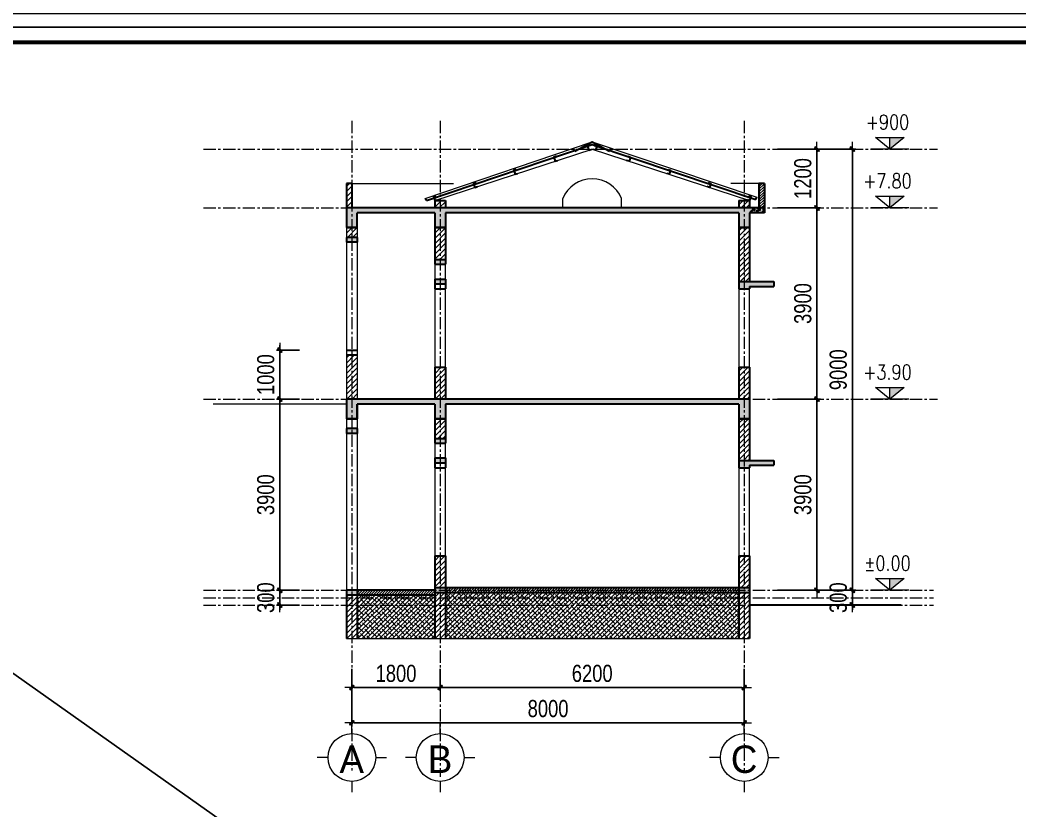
# Model space of a CAD drawing. Header units: millimetres. Extents: x 5243337 to 5938936, y 490824 to 785930.
# Drawn here: x 5804558 to 5824927, y 579497 to 595613 of the extents above; entities that cross this region are included whole.
import ezdxf
from ezdxf.enums import TextEntityAlignment as Align

# ---------------------------------------------------------------- set-up
doc = ezdxf.new("R2010")
doc.units = ezdxf.units.MM
doc.header["$MEASUREMENT"] = 0
doc.header["$PDMODE"] = 32
doc.linetypes.add('CENTER', pattern=[2, 1.25, -0.25, 0.25, -0.25])
doc.layers.get('0').update_dxf_attribs({"lineweight": 0})
doc.layers.get('Defpoints').update_dxf_attribs({"lineweight": 0})
for name, color, linetype, lineweight in [('cat2', 22, 'Continuous', 30), ('dim', 144, 'Continuous', 13), ('hatch1', 136, 'Continuous', 9), ('Khungten_LCDI', 7, 'Continuous', 25), ('LC Dim', 8, 'Continuous', 18), ('LC ISO', 153, 'Continuous', 13), ('LC Net dam 1', 30, 'Continuous', 30), ('LC Net manh', 9, 'Continuous', 5), ('LC Net thay', 7, 'Continuous', 25), ('LC Text1', 3, 'Continuous', 20), ('LC Text2', 7, 'Continuous', 25), ('manh1', 67, 'Continuous', 13), ('text', 1, 'Continuous', 20), ('thay1', 63, 'Continuous', 18), ('truc', 76, 'CENTER', 9)]:
    doc.layers.add(name, color=color, linetype=linetype, lineweight=lineweight)
doc.layers.add('KCS_Plotter', color=11, linetype='Continuous', plot=False)
doc.layers.add('KICHTHUOC', color=9, linetype='Continuous')
doc.styles.add('EG Hai', font='VHAVANB.TTF')
doc.styles.add('HOATBIF', font='hoatbif.shx', dxfattribs={"width": 0.8})
doc.styles.add('Khungten', font='VHAVAN.TTF', dxfattribs={"width": 0.9, "height": 5000})
doc.styles.add('T1', font='Vnsimli.shx', dxfattribs={"width": 0.8})
doc.styles.add('Title', font='VHBLACK.TTF')
doc.dimstyles.new('1-100', dxfattribs={"dimscale": 100, "dimtxt": 2.5, "dimasz": 0.35, "dimexe": 0.5, "dimexo": 0, "dimgap": 0.8, "dimtad": 1, "dimdec": 0, "dimzin": 0, "dimdsep": 46, "dimtxsty": 'HOATBIF', "dimblk1": 'DOT', "dimblk2": 'DOT', "dimsah": 1, "dimcen": -1, "dimdle": 1, "dimclrd": 256, "dimclre": 256, "dimclrt": 4, "dimadec": 3, "dimazin": 2, "dimtfac": 0.333333, "dimtdec": 0, "dimtix": 1, "dimtmove": 2, "dimatfit": 3, "dimldrblk": 'DOT', "dimfxl": 1, "dimtvp": 0.833333, "dimtolj": 1, "dimtzin": 0, "dimarcsym": 0})

# ---------------------------------------------------------------- blocks, each defined once
blk = doc.blocks.new('DOT')
at = {"layer": 'dim'}
for p, q in [((-3, 0), (3, 0)), ((-1, -1), (1, 1))]:
    blk.add_line(p, q, dxfattribs=at)
blk.add_lwpolyline([(0.5, 1), (-1, -0.5), (-0.5, -1), (1, 0.5)], close=True, dxfattribs=at)
blk = doc.blocks.new('*D663')
at = {"layer": 'Defpoints', "color": 0, "ltscale": 300, "transparency": 16777216}
for p in [(5813125, 582375), (5819325, 582375), (5813125, 581996)]:
    blk.add_point(p, dxfattribs=at)
at = {"layer": 'LC Dim', "lineweight": -2, "ltscale": 300, "transparency": 16777216}
for p, q in [((5813125, 582375), (5813125, 581926)), ((5819325, 582375), (5819325, 581926)), ((5819276, 581996), (5813174, 581996))]:
    blk.add_line(p, q, dxfattribs=at)
at = {"layer": 'LC Dim', "lineweight": -2, "ltscale": 300, "transparency": 16777216, "xscale": 49, "yscale": 49, "zscale": 49, "rotation": 180}
blk.add_blockref('DOT', (5813125, 581996), dxfattribs=at)
at = {"layer": 'LC Dim', "lineweight": -2, "ltscale": 300, "transparency": 16777216, "xscale": 49, "yscale": 49, "zscale": 49}
blk.add_blockref('DOT', (5819325, 581996), dxfattribs=at)
at = {"layer": 'LC Dim', "color": 4, "ltscale": 300, "transparency": 16777216, "insert": (5816225, 582283), "char_height": 350, "attachment_point": 5, "style": 'HOATBIF'}
blk.add_mtext('\\A1;6200', dxfattribs=at)
blk = doc.blocks.new('_Dot')
at = {"color": 0, "linetype": 'ByBlock', "lineweight": -2}
blk.add_line((-0.5, 0), (-1, 0), dxfattribs=at)
at = {"color": 0, "linetype": 'ByBlock', "const_width": 0.5}
blk.add_lwpolyline([(-0.25, 0, 1), (0.25, 0, 1)], format="xyb", close=True, dxfattribs=at)
blk = doc.blocks.new('*D664')
at = {"layer": 'Defpoints', "color": 0, "ltscale": 300, "transparency": 16777216}
for p in [(5811325, 582375), (5813125, 582375), (5811325, 581996)]:
    blk.add_point(p, dxfattribs=at)
at = {"layer": 'LC Dim', "lineweight": -2, "ltscale": 300, "transparency": 16777216}
for p, q in [((5811325, 582375), (5811325, 581926)), ((5813125, 582375), (5813125, 581926)), ((5813076, 581996), (5811374, 581996))]:
    blk.add_line(p, q, dxfattribs=at)
at = {"layer": 'LC Dim', "lineweight": -2, "ltscale": 300, "transparency": 16777216, "xscale": 49, "yscale": 49, "zscale": 49, "rotation": 180}
blk.add_blockref('DOT', (5811325, 581996), dxfattribs=at)
at = {"layer": 'LC Dim', "lineweight": -2, "ltscale": 300, "transparency": 16777216, "xscale": 49, "yscale": 49, "zscale": 49}
blk.add_blockref('DOT', (5813125, 581996), dxfattribs=at)
at = {"layer": 'LC Dim', "color": 4, "ltscale": 300, "transparency": 16777216, "insert": (5812225, 582283), "char_height": 350, "attachment_point": 5, "style": 'HOATBIF'}
blk.add_mtext('\\A1;1800', dxfattribs=at)
blk = doc.blocks.new('*D665')
at = {"layer": 'Defpoints', "color": 0, "ltscale": 300, "transparency": 16777216}
for p in [(5811325, 582375), (5819325, 582375), (5811325, 581278)]:
    blk.add_point(p, dxfattribs=at)
at = {"layer": 'LC Dim', "lineweight": -2, "ltscale": 300, "transparency": 16777216}
for p, q in [((5811325, 582375), (5811325, 581208)), ((5819325, 582375), (5819325, 581208)), ((5819276, 581278), (5811374, 581278))]:
    blk.add_line(p, q, dxfattribs=at)
at = {"layer": 'LC Dim', "lineweight": -2, "ltscale": 300, "transparency": 16777216, "xscale": 49, "yscale": 49, "zscale": 49, "rotation": 180}
blk.add_blockref('DOT', (5811325, 581278), dxfattribs=at)
at = {"layer": 'LC Dim', "lineweight": -2, "ltscale": 300, "transparency": 16777216, "xscale": 49, "yscale": 49, "zscale": 49}
blk.add_blockref('DOT', (5819325, 581278), dxfattribs=at)
at = {"layer": 'LC Dim', "color": 4, "ltscale": 300, "transparency": 16777216, "insert": (5815325, 581565), "char_height": 350, "attachment_point": 5, "style": 'HOATBIF'}
blk.add_mtext('\\A1;8000', dxfattribs=at)
blk = doc.blocks.new('Caodo1')
at = {"layer": 'LC Text1'}
blk.add_hatch(color=256, dxfattribs=at).paths.add_polyline_path([(0, 200), (0, 0), (243, 200)])
for p, q in [((0, 0), (0, 200)), ((324, 0), (-324, 0))]:
    blk.add_line(p, q, dxfattribs=at)
blk.add_lwpolyline([(-243, 200), (243, 200), (0, 0), (0, 0)], close=True, dxfattribs=at)
at = {"layer": 'LC Text1', "style": 'T1', "width": 0.8}
blk.add_attdef('%%P0,00', text='', height=250, dxfattribs=at).set_placement((-39, 460), align=Align.MIDDLE_CENTER)
blk = doc.blocks.new('*D666')
at = {"layer": 'Defpoints', "color": 0, "ltscale": 300, "transparency": 16777216}
for p in [(5820006, 587879), (5820807, 587879), (5820006, 583979)]:
    blk.add_point(p, dxfattribs=at)
at = {"layer": 'LC Dim', "lineweight": -2, "ltscale": 300, "transparency": 16777216}
for p, q in [((5820006, 587879), (5820877, 587879)), ((5820807, 584028), (5820807, 587830)), ((5820006, 583979), (5820877, 583979))]:
    blk.add_line(p, q, dxfattribs=at)
at = {"layer": 'LC Dim', "lineweight": -2, "ltscale": 300, "transparency": 16777216, "xscale": 49, "yscale": 49, "zscale": 49}
for p, rotation in [((5820807, 587879), 90), ((5820807, 583979), 270)]:
    blk.add_blockref('DOT', p, dxfattribs=dict(at, rotation=rotation))
at = {"layer": 'LC Dim', "color": 4, "ltscale": 300, "transparency": 16777216, "insert": (5820520, 585929), "char_height": 350, "attachment_point": 5, "rotation": 90, "style": 'HOATBIF'}
blk.add_mtext('\\A1;3900', dxfattribs=at)
blk = doc.blocks.new('*D667')
at = {"layer": 'Defpoints', "color": 0, "ltscale": 300, "transparency": 16777216}
for p in [(5820006, 591779), (5820807, 591779), (5820006, 587879)]:
    blk.add_point(p, dxfattribs=at)
at = {"layer": 'LC Dim', "lineweight": -2, "ltscale": 300, "transparency": 16777216}
for p, q in [((5820006, 591779), (5820877, 591779)), ((5820807, 587928), (5820807, 591730)), ((5820006, 587879), (5820877, 587879))]:
    blk.add_line(p, q, dxfattribs=at)
at = {"layer": 'LC Dim', "lineweight": -2, "ltscale": 300, "transparency": 16777216, "xscale": 49, "yscale": 49, "zscale": 49}
for p, rotation in [((5820807, 591779), 90), ((5820807, 587879), 270)]:
    blk.add_blockref('DOT', p, dxfattribs=dict(at, rotation=rotation))
at = {"layer": 'LC Dim', "color": 4, "ltscale": 300, "transparency": 16777216, "insert": (5820520, 589829), "char_height": 350, "attachment_point": 5, "rotation": 90, "style": 'HOATBIF'}
blk.add_mtext('\\A1;3900', dxfattribs=at)
blk = doc.blocks.new('*D668')
at = {"layer": 'Defpoints', "color": 0, "ltscale": 300, "transparency": 16777216}
for p in [(5820006, 592979), (5820807, 592979), (5820006, 591779)]:
    blk.add_point(p, dxfattribs=at)
at = {"layer": 'LC Dim', "lineweight": -2, "ltscale": 300, "transparency": 16777216}
for p, q in [((5820006, 592979), (5820877, 592979)), ((5820807, 591828), (5820807, 592930)), ((5820006, 591779), (5820877, 591779))]:
    blk.add_line(p, q, dxfattribs=at)
at = {"layer": 'LC Dim', "lineweight": -2, "ltscale": 300, "transparency": 16777216, "xscale": 49, "yscale": 49, "zscale": 49}
for p, rotation in [((5820807, 592979), 90), ((5820807, 591779), 270)]:
    blk.add_blockref('DOT', p, dxfattribs=dict(at, rotation=rotation))
at = {"layer": 'LC Dim', "color": 4, "ltscale": 300, "transparency": 16777216, "insert": (5820520, 592379), "char_height": 350, "attachment_point": 5, "rotation": 90, "style": 'HOATBIF'}
blk.add_mtext('\\A1;1200', dxfattribs=at)
blk = doc.blocks.new('*D669')
at = {"layer": 'Defpoints', "color": 0, "ltscale": 300, "transparency": 16777216}
for p in [(5820006, 592979), (5821529, 592979), (5820006, 583979)]:
    blk.add_point(p, dxfattribs=at)
at = {"layer": 'LC Dim', "lineweight": -2, "ltscale": 300, "transparency": 16777216}
for p, q in [((5820006, 592979), (5821599, 592979)), ((5821529, 584028), (5821529, 592930)), ((5820006, 583979), (5821599, 583979))]:
    blk.add_line(p, q, dxfattribs=at)
at = {"layer": 'LC Dim', "lineweight": -2, "ltscale": 300, "transparency": 16777216, "xscale": 49, "yscale": 49, "zscale": 49}
for p, rotation in [((5821529, 592979), 90), ((5821529, 583979), 270)]:
    blk.add_blockref('DOT', p, dxfattribs=dict(at, rotation=rotation))
at = {"layer": 'LC Dim', "color": 4, "ltscale": 300, "transparency": 16777216, "insert": (5821242, 588479), "char_height": 350, "attachment_point": 5, "rotation": 90, "style": 'HOATBIF'}
blk.add_mtext('\\A1;9000', dxfattribs=at)
blk = doc.blocks.new('*D670')
at = {"layer": 'Defpoints', "color": 0, "ltscale": 300, "transparency": 16777216}
for p in [(5820255, 583979), (5820255, 583679), (5821529, 583679)]:
    blk.add_point(p, dxfattribs=at)
at = {"layer": 'LC Dim', "lineweight": -2, "ltscale": 300, "transparency": 16777216}
for p, q in [((5820255, 583979), (5821599, 583979)), ((5821529, 584028), (5821529, 584077)), ((5821529, 583979), (5821529, 583679)), ((5820255, 583679), (5821599, 583679)), ((5821529, 583630), (5821529, 583581))]:
    blk.add_line(p, q, dxfattribs=at)
at = {"layer": 'LC Dim', "lineweight": -2, "ltscale": 300, "transparency": 16777216, "xscale": 49, "yscale": 49, "zscale": 49}
for p, rotation in [((5821529, 583979), 270), ((5821529, 583679), 90)]:
    blk.add_blockref('DOT', p, dxfattribs=dict(at, rotation=rotation))
at = {"layer": 'LC Dim', "color": 4, "ltscale": 300, "transparency": 16777216, "insert": (5821242, 583829), "char_height": 350, "attachment_point": 5, "rotation": 90, "style": 'HOATBIF'}
blk.add_mtext('\\A1;300', dxfattribs=at)
blk = doc.blocks.new('*D671')
at = {"layer": 'Defpoints', "color": 0, "ltscale": 300, "transparency": 16777216}
for p in [(5809857, 583979), (5810259, 583979), (5810259, 583679)]:
    blk.add_point(p, dxfattribs=at)
at = {"layer": 'LC Dim', "lineweight": -2, "ltscale": 300, "transparency": 16777216}
for p, q in [((5810259, 583979), (5809787, 583979)), ((5809857, 584028), (5809857, 584077)), ((5809857, 583679), (5809857, 583979)), ((5810259, 583679), (5809787, 583679)), ((5809857, 583630), (5809857, 583581))]:
    blk.add_line(p, q, dxfattribs=at)
at = {"layer": 'LC Dim', "lineweight": -2, "ltscale": 300, "transparency": 16777216, "xscale": 49, "yscale": 49, "zscale": 49}
for p, rotation in [((5809857, 583979), 270), ((5809857, 583679), 90)]:
    blk.add_blockref('DOT', p, dxfattribs=dict(at, rotation=rotation))
at = {"layer": 'LC Dim', "color": 4, "ltscale": 300, "transparency": 16777216, "insert": (5809570, 583829), "char_height": 350, "attachment_point": 5, "rotation": 90, "style": 'HOATBIF'}
blk.add_mtext('\\A1;300', dxfattribs=at)
blk = doc.blocks.new('*D672')
at = {"layer": 'Defpoints', "color": 0, "ltscale": 300, "transparency": 16777216}
for p in [(5809857, 587879), (5810259, 587879), (5810259, 583979)]:
    blk.add_point(p, dxfattribs=at)
at = {"layer": 'LC Dim', "lineweight": -2, "ltscale": 300, "transparency": 16777216}
for p, q in [((5810259, 587879), (5809787, 587879)), ((5809857, 584028), (5809857, 587830)), ((5810259, 583979), (5809787, 583979))]:
    blk.add_line(p, q, dxfattribs=at)
at = {"layer": 'LC Dim', "lineweight": -2, "ltscale": 300, "transparency": 16777216, "xscale": 49, "yscale": 49, "zscale": 49}
for p, rotation in [((5809857, 587879), 90), ((5809857, 583979), 270)]:
    blk.add_blockref('DOT', p, dxfattribs=dict(at, rotation=rotation))
at = {"layer": 'LC Dim', "color": 4, "ltscale": 300, "transparency": 16777216, "insert": (5809570, 585929), "char_height": 350, "attachment_point": 5, "rotation": 90, "style": 'HOATBIF'}
blk.add_mtext('\\A1;3900', dxfattribs=at)
blk = doc.blocks.new('*D673')
at = {"layer": 'Defpoints', "color": 0, "ltscale": 300, "transparency": 16777216}
for p in [(5809857, 588879), (5810259, 588879), (5810259, 587879)]:
    blk.add_point(p, dxfattribs=at)
at = {"layer": 'LC Dim', "lineweight": -2, "ltscale": 300, "transparency": 16777216}
for p, q in [((5810259, 588879), (5809787, 588879)), ((5809857, 588928), (5809857, 588977)), ((5809857, 587879), (5809857, 588879)), ((5810259, 587879), (5809787, 587879)), ((5809857, 587830), (5809857, 587781))]:
    blk.add_line(p, q, dxfattribs=at)
at = {"layer": 'LC Dim', "lineweight": -2, "ltscale": 300, "transparency": 16777216, "xscale": 49, "yscale": 49, "zscale": 49}
for p, rotation in [((5809857, 588879), 270), ((5809857, 587879), 90)]:
    blk.add_blockref('DOT', p, dxfattribs=dict(at, rotation=rotation))
at = {"layer": 'LC Dim', "color": 4, "ltscale": 300, "transparency": 16777216, "insert": (5809570, 588379), "char_height": 350, "attachment_point": 5, "rotation": 90, "style": 'HOATBIF'}
blk.add_mtext('\\A1;1000', dxfattribs=at)
blk = doc.blocks.new('TTRUC')
at = {"layer": 'LC ISO'}
for p, q in [((0, 6.95), (0, 10.13)), ((-6.95, 0), (-10.13, 0)), ((6.95, 0), (10.13, 0)), ((0, -6.95), (0, -10.13))]:
    blk.add_line(p, q, dxfattribs=at)
at = {"layer": 'LC Net manh'}
blk.add_circle((0, 0), 6.95, dxfattribs=at)
blk = doc.blocks.new('ha tang Nui Beo')
at = {"layer": 'Defpoints', "lineweight": 0}
blk.add_lwpolyline([(-1200, -14850), (-1200, 14850), (40800, 14850), (40800, -14850)], close=True, dxfattribs=at)
at = {"layer": 'Khungten_LCDI', "color": 5, "lineweight": 60}
blk.add_lwpolyline([(0, -14650), (0, 14650), (40600, 14650), (40600, -14650)], close=True, dxfattribs=at)
at = {"color": 7, "style": 'Khungten', "width": 0.8}
for tag, p in [('REVISION', (39499, -10746)), ('NGAYHT', (39546, -11609))]:
    blk.add_attdef(tag, text='', height=200, dxfattribs=at).set_placement(p, align=Align.CENTER)
at = {"layer": 'LC Text1', "style": 'Title', "width": 1.485915}
for tag, p, p2 in [('TENBANVE1', (36913, -8886), (40339, -8886)), ('TENBANVE2', (36913, -9562), (40339, -9562))]:
    blk.add_attdef(tag, text='', height=250, dxfattribs=at).set_placement(p, p2, align=Align.FIT)
at = {"layer": 'LC Text1', "style": 'Title', "width": 0.7}
blk.add_attdef('SOBANVE', text='', height=250, dxfattribs=at).set_placement((39562, -13896), align=Align.CENTER)

msp = doc.modelspace()

# ---------------------------------------------------------------- hatches: boundary and pattern name
at = {"layer": 'hatch1'}
h = msp.add_hatch(dxfattribs=at)
h.set_pattern_fill('ANSI31', color=256, scale=600)
h.set_pattern_definition([(45, (-21012.93, -22090.29), (-53.0330086, 53.0330086), [])])
h.paths.add_polyline_path([(5811434.7, 591379.2), (5811214.7, 591379.2), (5811214.7, 591179.2), (5811434.7, 591179.2)])
h.paths.add_polyline_path([(5813234.7, 591379.2), (5813014.7, 591379.2), (5813014.7, 590729.2), (5813234.7, 590729.2)])
h.paths.add_polyline_path([(5819434.7, 591379.2), (5819214.7, 591379.2), (5819214.7, 590279.2), (5819434.7, 590279.2)])
h.paths.add_polyline_path([(5811324.7, 592279.2), (5811214.7, 592279.2), (5811214.7, 591779.2), (5811324.7, 591779.2)])
h.paths.add_polyline_path([(5813234.7, 591929.2), (5813014.7, 591929.2), (5813014.7, 591779.2), (5813234.7, 591779.2)])
h.paths.add_polyline_path([(5819434.7, 591929.2), (5819214.7, 591929.2), (5819214.7, 591779.2), (5819434.7, 591779.2)])
h.paths.add_polyline_path([(5819434.7, 588529.2), (5819214.7, 588529.2), (5819214.7, 587879.2), (5819434.7, 587879.2)])
h.paths.add_polyline_path([(5813234.7, 588529.2), (5813014.7, 588529.2), (5813014.7, 587879.2), (5813234.7, 587879.2)])
h.paths.add_polyline_path([(5811434.7, 588779.2), (5811214.7, 588779.2), (5811214.7, 587879.2), (5811434.7, 587879.2)])
h.paths.add_polyline_path([(5813234.7, 587479.2), (5813014.7, 587479.2), (5813014.7, 587079.2), (5813234.7, 587079.2)])
h.paths.add_polyline_path([(5819434.7, 587479.2), (5819214.7, 587479.2), (5819214.7, 586629.2), (5819434.7, 586629.2)])
h.paths.add_polyline_path([(5819434.7, 584679.2), (5819214.7, 584679.2), (5819214.7, 584029.2), (5819434.7, 584029.2)])
h.paths.add_polyline_path([(5819434.7, 583929.2), (5819214.7, 583929.2), (5819214.7, 582996.2), (5819434.7, 582996.2)])
h.paths.add_polyline_path([(5813234.7, 583929.2), (5813014.7, 583929.2), (5813014.7, 582996.2), (5813234.7, 582996.2)])
h.paths.add_polyline_path([(5811434.7, 583879.2), (5811214.7, 583879.2), (5811214.7, 582996.2), (5811434.7, 582996.2)])
h.paths.add_polyline_path([(5813234.7, 584679.2), (5813014.7, 584679.2), (5813014.7, 584029.2), (5813234.7, 584029.2)])
h = msp.add_hatch(dxfattribs=at)
h.set_pattern_fill('ANSI31', color=256, scale=300)
h.set_pattern_definition([(45, (248691.784, 161874.745), (-26.5165043, 26.5165043), [])])
h.paths.add_polyline_path([(5819734.7, 592279.2), (5819624.7, 592279.2), (5819624.7, 591779.2), (5819734.7, 591779.2)])
h = msp.add_hatch(dxfattribs=at)
h.set_pattern_fill('BTCT', color=256, scale=30)
h.set_pattern_definition([(50, (-21012.93, -22090.29), (215.178055, -18.8256405), [22.5, -247.5]), (355, (-21012.93, -22090.29), (-41.6254, 225.65764), [18, -198]), (100.4514, (-20995, -22091.86), (173.5528145, 206.8318626), [19.122057, -210.342634]), (46.1842, (-21012.93, -22030.3), (320.172315, -49.655704), [33.75, -371.25]), (96.6356, (-20986.25, -22034.43), (280.398812, 292.235361), [28.683086, -315.5139]), (351.1842, (-21012.93, -22030.3), (280.398584, 292.23558), [27, -297]), (21, (-20982.93, -22045.29), (179.0721156, -120.785667), [22.5, -247.5]), (326, (-20982.93, -22045.29), (72.9945996, 217.5450135), [18, -198]), (71.4514, (-20968, -22055.35), (252.0667886, 96.759149), [19.122057, -210.342634]), (37.5, (-21012.93, -22090.29), (3.6479566, 99.8681561), [0, -195.6, 0, -201, 0, -198.75]), (7.5, (-21012.93, -22090.29), (78.9208612, 118.3235136), [0, -114.6, 0, -191.1, 0, -75.75]), (327.5, (-21079.83, -22090.29), (160.1467309, -6.7664615), [0, -75, 0, -234, 0, -310.5]), (317.5, (-21109.83, -22090.29), (174.9558508, 30.0314947), [0, -97.5, 0, -155.4, 0, -220.5]), (45, (-21012.93, -22090.29), (-79.5495129, 79.5495129), []), (45, (-20959.9, -22090.29), (-79.5495129, 79.5495129), [])])
h.paths.add_polyline_path([(5813234.7, 591679.2), (5819214.7, 591679.2), (5819214.7, 591379.2), (5819434.7, 591379.2), (5819434.7, 591679.2), (5819734.7, 591679.2), (5819734.7, 591779.2), (5811214.7, 591779.2), (5811214.7, 591379.2), (5811434.7, 591379.2), (5811434.7, 591679.2), (5813014.7, 591679.2), (5813014.7, 591379.2), (5813234.7, 591379.2)])
h.paths.add_polyline_path([(5811434.7, 591179.2), (5811214.7, 591179.2), (5811214.7, 591079.2), (5811434.7, 591079.2)])
h.paths.add_polyline_path([(5813234.7, 590729.2), (5813014.7, 590729.2), (5813014.7, 590629.2), (5813234.7, 590629.2)])
h.paths.add_polyline_path([(5813234.7, 590329.2), (5813014.7, 590329.2), (5813014.7, 590229.2), (5813234.7, 590229.2)])
h.paths.add_polyline_path([(5819924.7, 590279.2), (5819214.7, 590279.2), (5819214.7, 590129.2), (5819434.7, 590129.2), (5819434.7, 590179.2), (5819924.7, 590179.2)])
h.paths.add_polyline_path([(5819434.7, 587879.2), (5811214.7, 587879.2), (5811214.7, 587479.2), (5811434.7, 587479.2), (5811434.7, 587779.2), (5813014.7, 587779.2), (5813014.7, 587479.2), (5813234.7, 587479.2), (5813234.7, 587779.2), (5819214.7, 587779.2), (5819214.7, 587479.2), (5819434.7, 587479.2)])
h.paths.add_polyline_path([(5811434.7, 587279.2), (5811214.7, 587279.2), (5811214.7, 587179.2), (5811434.7, 587179.2)])
h.paths.add_polyline_path([(5813234.7, 587079.2), (5813014.7, 587079.2), (5813014.7, 586979.2), (5813234.7, 586979.2)])
h.paths.add_polyline_path([(5813234.7, 586679.2), (5813014.7, 586679.2), (5813014.7, 586579.2), (5813234.7, 586579.2)])
h.paths.add_polyline_path([(5819924.7, 586629.2), (5819214.7, 586629.2), (5819214.7, 586479.2), (5819434.7, 586479.2), (5819434.7, 586529.2), (5819924.7, 586529.2)])
h.paths.add_polyline_path([(5811434.7, 583979.2), (5811214.7, 583979.2), (5811214.7, 583879.2), (5811434.7, 583879.2)])
h.paths.add_polyline_path([(5813234.7, 584029.2), (5813014.7, 584029.2), (5813014.7, 583929.2), (5813234.7, 583929.2)])
h.paths.add_polyline_path([(5819434.7, 584029.2), (5819214.7, 584029.2), (5819214.7, 583929.2), (5819434.7, 583929.2)])
h = msp.add_hatch(dxfattribs=at)
h.set_pattern_fill('VATLIEU04', color=256, scale=20, pattern_type=2)
h.set_pattern_definition([(50, (5819434.68, 591779.25), (143.45, -12.55), [15, -165]), (355, (5819434.68, 591779.25), (-27.75, 150.44), [12, -132]), (100.45, (5819446.64, 591778.2), (115.7, 137.89), [12.75, -140.23]), (46.184, (5819434.68, 591819.25), (213.45, -33.1), [22.5, -247.5]), (96.636, (5819452.47, 591816.49), (186.93, 194.82), [19.12, -210.34]), (351.184, (5819434.68, 591819.25), (186.93, 194.82), [18, -198]), (21, (5819454.68, 591809.25), (119.38, -80.524), [15, -165]), (326, (5819454.68, 591809.25), (48.66, 145.03), [12, -132]), (71.45, (5819464.63, 591802.54), (168.045, 64.506), [12.75, -140.23]), (37.5, (5819434.68, 591779.245), (2.432, 66.579), [0, -130.4, 0, -134, 0, -132.5]), (7.5, (5819434.68, 591779.245), (52.614, 78.882), [0, -76.4, 0, -127.4, 0, -50.5]), (327.5, (5819390.08, 591779.245), (106.7645, -4.511), [0, -50, 0, -156, 0, -207]), (317.5, (5819370.08, 591779.25), (116.637, 20.02), [0, -65, 0, -103.6, 0, -147]), (45, (5819434.68, 591779.245), (-60.104, 60.104), []), (45, (5819434.68, 591803.745), (-60.104, 60.104), [])])
h.paths.add_polyline_path([(5819734.7, 591779.2), (5819434.7, 591779.2), (5819434.7, 591679.2), (5819734.7, 591679.2)])
h = msp.add_hatch(dxfattribs=at)
h.set_pattern_fill('ANSI31', color=256, scale=300)
h.set_pattern_definition([(45, (248491.784, 59594.245), (-26.5165043, 26.5165043), [])])
h.paths.add_polyline_path([(5819214.7, 584029.2), (5817851.6, 584029.2), (5817851.6, 583929.2), (5819214.7, 583929.2)])
h.paths.add_polyline_path([(5817851.6, 584029.2), (5813234.7, 584029.2), (5813234.7, 583929.2), (5817851.6, 583929.2)])
h.paths.add_polyline_path([(5813014.7, 583979.2), (5811434.7, 583979.2), (5811434.7, 583879.2), (5813014.7, 583879.2)])
h = msp.add_hatch(dxfattribs=at)
h.set_pattern_fill('ANSI38', color=256, scale=500)
h.set_pattern_definition([(45, (248491.784, 59594.245), (-44.1941738, 44.1941738), []), (135, (248491.784, 59594.245), (-132.5825215, 44.1941738), [156.25, -93.75])])
h.paths.add_polyline_path([(5819214.7, 582996.2), (5819214.7, 583929.2), (5813234.7, 583929.2), (5813234.7, 582996.2)])
h.paths.add_polyline_path([(5811434.7, 583879.2), (5811434.7, 582996.2), (5813014.7, 582996.2), (5813014.7, 583879.2)])

# ---------------------------------------------------------------- linework, layer by layer
at = {"layer": 'cat2'}
for points in [[(5816178.6, 593054.9), (5816127.4, 593038.1), (5816154.2, 592956.2), (5816205.4, 592973)], [(5816270.7, 593054.9), (5816321.9, 593038.1), (5816295.1, 592956.2), (5816243.9, 592973)], [(5815496.7, 592831.8), (5815445.5, 592815.1), (5815472.3, 592733.1), (5815523.5, 592749.9)], [(5816952.7, 592831.8), (5817003.9, 592815.1), (5816977.1, 592733.1), (5816925.9, 592749.9)], [(5814677.5, 592563.8), (5814626.3, 592547.1), (5814653.1, 592465.2), (5814704.3, 592481.9)], [(5817771.9, 592563.8), (5817823.1, 592547.1), (5817796.3, 592465.2), (5817745.1, 592481.9)], [(5813858.3, 592295.9), (5813807.1, 592279.1), (5813833.9, 592197.2), (5813885.1, 592214)], [(5818591.1, 592295.9), (5818642.3, 592279.1), (5818615.5, 592197.2), (5818564.3, 592214)], [(5813039.1, 592027.9), (5812987.9, 592011.2), (5813014.7, 591929.2), (5813065.9, 591946)], [(5819410.3, 592027.9), (5819461.5, 592011.2), (5819434.7, 591929.2), (5819383.5, 591946)]]:
    msp.add_lwpolyline(points, dxfattribs=at)
at = {"layer": 'hatch1'}
msp.add_line((5811214.7, 582996.2), (5819434.7, 582996.2), dxfattribs=at)
at = {"layer": 'KCS_Plotter'}
msp.add_line((5785781.5, 595463.2), (5848781.5, 550913.2), dxfattribs=at)
at = {"layer": 'LC Net dam 1'}
for p, q in [((5815869.9, 592938.2), (5815846.5, 592982.4)), ((5816579.5, 592938.2), (5816602.9, 592982.4)), ((5811214.7, 592279.2), (5811214.7, 591379.2)), ((5811324.7, 592279.2), (5811214.7, 592279.2)), ((5811324.7, 592279.2), (5811324.7, 591779.2)), ((5819624.7, 592279.2), (5819624.7, 591779.2)), ((5819734.7, 592279.2), (5819624.7, 592279.2)), ((5819734.7, 592279.2), (5819734.7, 591679.2)), ((5812844.7, 591929.6), (5812821.2, 591973.8)), ((5813014.7, 591929.2), (5813014.7, 591779.2)), ((5813014.7, 591929.2), (5813234.7, 591929.2)), ((5813234.7, 591929.2), (5813234.7, 591779.2)), ((5819214.7, 591929.2), (5819214.7, 591779.2)), ((5819214.7, 591929.2), (5819434.7, 591929.2)), ((5819434.7, 591929.2), (5819434.7, 591779.2)), ((5819560.5, 591953), (5819583.9, 591997.2)), ((5819734.7, 591779.2), (5811214.7, 591779.2)), ((5813014.7, 591679.2), (5811434.7, 591679.2)), ((5811434.7, 591379.2), (5811434.7, 591679.2)), ((5813014.7, 591679.2), (5813014.7, 590629.2)), ((5813234.7, 591679.2), (5813234.7, 590629.2)), ((5819214.7, 591679.2), (5813234.7, 591679.2)), ((5819214.7, 591679.2), (5819214.7, 590129.2)), ((5819434.7, 591679.2), (5819434.7, 590279.2)), ((5819734.7, 591679.2), (5819434.7, 591679.2)), ((5811214.7, 591379.2), (5811434.7, 591379.2)), ((5811434.7, 591379.2), (5811214.7, 591379.2)), ((5813014.7, 591379.2), (5813234.7, 591379.2)), ((5813234.7, 591379.2), (5813014.7, 591379.2)), ((5819214.7, 591379.2), (5819434.7, 591379.2)), ((5819434.7, 591379.2), (5819214.7, 591379.2)), ((5811214.7, 591179.2), (5811214.7, 591079.2)), ((5811434.7, 591179.2), (5811214.7, 591179.2)), ((5811434.7, 591179.2), (5811434.7, 591079.2)), ((5811434.7, 591079.2), (5811214.7, 591079.2)), ((5813014.7, 590729.2), (5813234.7, 590729.2)), ((5813014.7, 590629.2), (5813234.7, 590629.2)), ((5813014.7, 590329.2), (5813014.7, 590129.2)), ((5813014.7, 590329.2), (5813234.7, 590329.2)), ((5813234.7, 590329.2), (5813234.7, 590129.2)), ((5813014.7, 590229.2), (5813234.7, 590229.2)), ((5813014.7, 590129.2), (5813234.7, 590129.2)), ((5819214.7, 590279.2), (5819924.7, 590279.2)), ((5819214.7, 590129.2), (5819434.7, 590129.2)), ((5819434.7, 590179.2), (5819434.7, 590129.2)), ((5819434.7, 590179.2), (5819924.7, 590179.2)), ((5819924.7, 590279.2), (5819924.7, 590179.2)), ((5811214.7, 588879.2), (5811434.7, 588879.2)), ((5811214.7, 588779.2), (5811434.7, 588779.2)), ((5813014.7, 588529.2), (5813014.7, 587879.2)), ((5813014.7, 588529.2), (5813234.7, 588529.2)), ((5813234.7, 588529.2), (5813234.7, 587879.2)), ((5819214.7, 588529.2), (5819214.7, 587879.2)), ((5819214.7, 588529.2), (5819434.7, 588529.2)), ((5819434.7, 588529.2), (5819434.7, 586629.2)), ((5811214.7, 587879.2), (5811214.7, 587479.2)), ((5819434.7, 587879.2), (5811214.7, 587879.2)), ((5811434.7, 587779.2), (5811434.7, 587479.2)), ((5813014.7, 587779.2), (5811434.7, 587779.2)), ((5811434.7, 587479.2), (5811434.7, 587779.2)), ((5813014.7, 587779.2), (5813014.7, 586979.2)), ((5813234.7, 587779.2), (5813234.7, 586979.2)), ((5819214.7, 587779.2), (5813234.7, 587779.2)), ((5819214.7, 587779.2), (5819214.7, 586479.2)), ((5811214.7, 587479.2), (5811434.7, 587479.2)), ((5811434.7, 587479.2), (5811214.7, 587479.2)), ((5813014.7, 587479.2), (5813234.7, 587479.2)), ((5813234.7, 587479.2), (5813014.7, 587479.2)), ((5819214.7, 587479.2), (5819434.7, 587479.2)), ((5819434.7, 587479.2), (5819214.7, 587479.2)), ((5811214.7, 587279.2), (5811214.7, 587179.2)), ((5811214.7, 587279.2), (5811214.7, 587179.2)), ((5811434.7, 587279.2), (5811214.7, 587279.2)), ((5811434.7, 587279.2), (5811434.7, 587179.2)), ((5811434.7, 587279.2), (5811434.7, 587179.2)), ((5811434.7, 587179.2), (5811214.7, 587179.2)), ((5813014.7, 587079.2), (5813234.7, 587079.2)), ((5813014.7, 586979.2), (5813234.7, 586979.2)), ((5813014.7, 586679.2), (5813014.7, 586479.2)), ((5813014.7, 586679.2), (5813234.7, 586679.2)), ((5813234.7, 586679.2), (5813234.7, 586479.2)), ((5819214.7, 586629.2), (5819924.7, 586629.2)), ((5819924.7, 586629.2), (5819924.7, 586529.2)), ((5813014.7, 586579.2), (5813234.7, 586579.2)), ((5813014.7, 586479.2), (5813234.7, 586479.2)), ((5819214.7, 586479.2), (5819434.7, 586479.2)), ((5819434.7, 586529.2), (5819434.7, 586479.2)), ((5819434.7, 586529.2), (5819924.7, 586529.2)), ((5813014.7, 584679.2), (5813014.7, 582996.2)), ((5813014.7, 584679.2), (5813234.7, 584679.2)), ((5813234.7, 584679.2), (5813234.7, 582996.2)), ((5819214.7, 584679.2), (5819214.7, 582996.2)), ((5819214.7, 584679.2), (5819434.7, 584679.2)), ((5819434.7, 584679.2), (5819434.7, 582996.2)), ((5811214.7, 583979.2), (5811214.7, 582996.2)), ((5813014.7, 583979.2), (5811214.7, 583979.2)), ((5811434.7, 583979.2), (5811434.7, 582996.2)), ((5819434.7, 584029.2), (5813014.7, 584029.2)), ((5813014.7, 583879.2), (5811214.7, 583879.2)), ((5819434.7, 583929.2), (5813014.7, 583929.2)), ((5822522.8, 583679.2), (5819434.7, 583679.2))]:
    msp.add_line(p, q, dxfattribs=at)
for points in [[(5812844.7, 591929.6), (5816224.7, 593069.8), (5819560.5, 591953)], [(5815869.9, 592938.2), (5816224.7, 593126.4), (5816579.5, 592938.2)]]:
    msp.add_lwpolyline(points, dxfattribs=at)
at = {"layer": 'manh1'}
for p, q in [((5811324.7, 592279.2), (5813397, 592279.2)), ((5819624.7, 592279.2), (5819052.4, 592279.2)), ((5811214.7, 587779.2), (5808497.6, 587779.2))]:
    msp.add_line(p, q, dxfattribs=at)
msp.add_lwpolyline([(5812821.2, 591973.8), (5816224.7, 593126.4), (5819583.9, 591997.2)], dxfattribs=at)
at = {"layer": 'thay1'}
for p, q in [((5815624.7, 591771.5), (5815624.7, 591971.5)), ((5816824.7, 591771.5), (5816824.7, 591971.5)), ((5811214.7, 591379.2), (5811214.7, 591179.2)), ((5811434.7, 591379.2), (5811434.7, 591179.2)), ((5811214.7, 591079.2), (5811214.7, 587879.2)), ((5811434.7, 591079.2), (5811434.7, 587879.2)), ((5811214.7, 587479.2), (5811214.7, 587279.2)), ((5811434.7, 587479.2), (5811434.7, 587279.2)), ((5811214.7, 587179.2), (5811214.7, 583979.2)), ((5811434.7, 587179.2), (5811434.7, 583979.2))]:
    msp.add_line(p, q, dxfattribs=at)
msp.add_lwpolyline([(5813014.7, 591929.2), (5816224.7, 592979.2), (5819434.7, 591929.2)], dxfattribs=at)
for points in [[(5813014.7, 590329.2), (5813234.7, 590329.2), (5813234.7, 590629.2), (5813014.7, 590629.2)], [(5813014.7, 588529.2), (5813234.7, 588529.2), (5813234.7, 590129.2), (5813014.7, 590129.2)], [(5819214.7, 588529.2), (5819434.7, 588529.2), (5819434.7, 590129.2), (5819214.7, 590129.2)], [(5813014.7, 586679.2), (5813234.7, 586679.2), (5813234.7, 586979.2), (5813014.7, 586979.2)], [(5813014.7, 584679.2), (5813234.7, 584679.2), (5813234.7, 586479.2), (5813014.7, 586479.2)], [(5819214.7, 584679.2), (5819434.7, 584679.2), (5819434.7, 586479.2), (5819214.7, 586479.2)]]:
    msp.add_lwpolyline(points, close=True, dxfattribs=at)
msp.add_arc((5816224.7, 591721.5), 650, 22.61986, 157.38014, dxfattribs=at)
at = {"layer": 'truc', "ltscale": 200}
for p, q in [((5811324.7, 593553.1), (5811324.7, 580301.1)), ((5813124.7, 593553.1), (5813124.7, 580173.6)), ((5819324.7, 593553.1), (5819324.7, 580265.6)), ((5808299, 592979.2), (5823264.3, 592979.2)), ((5808299, 591779.2), (5823264.3, 591779.2)), ((5808299, 587879.2), (5823264.3, 587879.2)), ((5808299, 583979.2), (5823186.1, 583979.2)), ((5808299, 583829.2), (5823186.1, 583829.2)), ((5808299, 583679.2), (5823186.1, 583679.2))]:
    msp.add_line(p, q, dxfattribs=at)

# ---------------------------------------------------------------- block references
at = {"layer": 'KICHTHUOC', "ltscale": 300, "xscale": 70, "yscale": 70, "zscale": 70}
for p in [(5811324.7, 580569.1), (5813124.7, 580569.1), (5819324.6, 580569.1)]:
    msp.add_blockref('TTRUC', p, dxfattribs=at)
at = {"layer": 'LC Net thay', "xscale": 1.500000000004304, "yscale": 1.500000000004304, "zscale": 1.500000000004304}
for p in [(5787581.5, 617738.2), (5787581.5, 573188.2)]:
    msp.add_blockref('ha tang Nui Beo', p, dxfattribs=at)
at = {"layer": 'LC Text1'}
ref = msp.add_blockref('Caodo1', (5822292.4, 592979.2), dxfattribs=dict(at, xscale=1.2, yscale=1.2))
ref.add_attrib('%%P0,00', '+900', dxfattribs={"layer": 'LC Text2', "height": 300, "style": 'T1', "width": 0.8}).set_placement((5822245.6, 593530.7), align=Align.MIDDLE_CENTER)
ref = msp.add_blockref('Caodo1', (5822292.4, 591779.2), dxfattribs=dict(at, xscale=1.2, yscale=1.2))
ref.add_attrib('%%P0,00', '+7.80', dxfattribs={"layer": 'LC Text2', "height": 300, "style": 'T1', "width": 0.8}).set_placement((5822245.6, 592330.7), align=Align.MIDDLE_CENTER)
ref = msp.add_blockref('Caodo1', (5822292.4, 587879.2), dxfattribs=dict(at, xscale=1.2, yscale=1.2))
ref.add_attrib('%%P0,00', '+3.90', dxfattribs={"layer": 'LC Text2', "height": 300, "style": 'T1', "width": 0.8}).set_placement((5822245.6, 588430.7), align=Align.MIDDLE_CENTER)
ref = msp.add_blockref('Caodo1', (5822292.4, 583979.2), dxfattribs=dict(at, xscale=1.2, yscale=1.2))
ref.add_attrib('%%P0,00', '%%p0.00', dxfattribs={"layer": 'LC Text2', "height": 300, "style": 'T1', "width": 0.8}).set_placement((5822245.6, 584530.7), align=Align.MIDDLE_CENTER)

# ---------------------------------------------------------------- texts
at = {"layer": 'text', "ltscale": 0.2, "style": 'EG Hai'}
for s, p in [('a', (5811322, 580085.7)), ('b', (5813122, 580085.7)), ('c', (5819321.9, 580085.7))]:
    msp.add_text(s, height=560, dxfattribs=at).set_placement(p, align=Align.BOTTOM_CENTER)

# ---------------------------------------------------------------- dimensions: what is measured, and where the dimension line sits
at = {"layer": 'LC Dim', "ltscale": 300}
for base, p1, p2, picture, middle in [((5820807.3, 592979.2), (5820006.3, 591779.2), (5820006.3, 592979.2), '*D668', (5820520.3, 592379.2)), ((5821529.3, 592979.2), (5820006.3, 583979.2), (5820006.3, 592979.2), '*D669', (5821242.3, 588479.2)), ((5820807.3, 591779.2), (5820006.3, 587879.2), (5820006.3, 591779.2), '*D667', (5820520.3, 589829.2)), ((5809857.3, 588879.2), (5810258.8, 587879.2), (5810258.8, 588879.2), '*D673', (5809570.3, 588379.2)), ((5809857.3, 587879.2), (5810258.8, 583979.2), (5810258.8, 587879.2), '*D672', (5809570.3, 585929.2)), ((5820807.3, 587879.2), (5820006.3, 583979.2), (5820006.3, 587879.2), '*D666', (5820520.3, 585929.2)), ((5809857.3, 583979.2), (5810258.8, 583679.2), (5810258.8, 583979.2), '*D671', (5809570.3, 583829.2)), ((5821529.3, 583679.2), (5820255.3, 583979.2), (5820255.3, 583679.2), '*D670', (5821242.3, 583829.2))]:
    dim = msp.add_linear_dim(base=base, p1=p1, p2=p2, angle=90, dimstyle='1-100', override={"dimscale": 140}, dxfattribs=at)
    dim.commit()
    dim.dimension.update_dxf_attribs({"geometry": picture, "text_midpoint": middle})
for base, p1, p2, picture, middle in [((5811324.7, 581996.3), (5813124.7, 582374.6), (5811324.7, 582374.6), '*D664', (5812224.7, 582283.3)), ((5811324.7, 581278.3), (5819324.7, 582374.6), (5811324.7, 582374.6), '*D665', (5815324.7, 581565.3)), ((5813124.7, 581996.3), (5819324.7, 582374.6), (5813124.7, 582374.6), '*D663', (5816224.7, 582283.3))]:
    dim = msp.add_linear_dim(base=base, p1=p1, p2=p2, dimstyle='1-100', override={"dimscale": 140}, dxfattribs=at)
    dim.commit()
    dim.dimension.update_dxf_attribs({"geometry": picture, "text_midpoint": middle})

doc.saveas('drawing.dxf')
